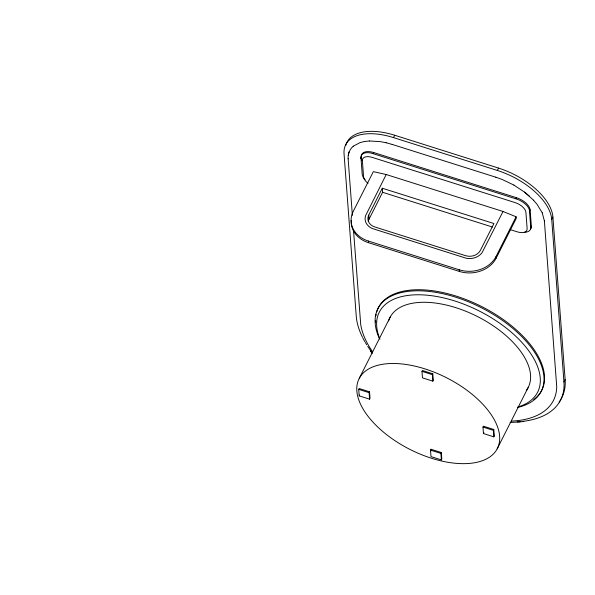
<?xml version="1.0" encoding="UTF-8"?>
<svg xmlns="http://www.w3.org/2000/svg" width="595" height="595" viewBox="0 0 595 595"><rect width="100%" height="100%" fill="white"/><g stroke="black" fill="none" stroke-linecap="round" stroke-linejoin="round"><path stroke-width="0.89" d="M348.135 158.85C347.755 154.112 349.548 149.293 353.244 146.229M365.129 179.712A14.079 7.319 26.8 0 1 362.266 175.012L360.89 156.634A14.079 7.319 26.8 0 1 371.533 153.168L517.702 199.399A14.079 7.319 26.8 0 1 529.401 209.938L530.785 228.316A14.079 7.319 26.8 0 1 524.857 232.281M348.254 155.087L349.153 151.747M373.221 153.636L373.764 152.558L516.542 197.726A14.079 7.319 26.8 0 1 530.138 209.961L531.357 226.219A14.079 7.319 26.8 0 1 530.606 229.016M362.481 337.246A112.648 58.526 26.8 0 1 356.264 316.295L344.044 153.711A56.324 29.259 26.8 0 1 393.518 137.616L394.716 135.251L498.551 168.095A56.324 29.259 26.8 0 1 552.911 217.034L565.138 379.625A112.648 58.526 26.8 0 1 560.408 400.1M503.035 211.47L386.222 174.521L365.583 215.702A14.049 11.454 -4.3 0 0 372.068 228.45L466.309 258.26A14.049 11.454 -4.3 0 0 482.121 252.563L503.035 211.47L516.11 216.796L516.229 218.425L496.156 258.156A28.166 22.96 -4.3 0 1 459.347 271.424L368.491 242.686A28.166 22.96 -4.3 0 1 351.273 220.336M368.744 215.078L382.302 188.228L493.932 223.542L480.366 250.383A11.268 9.185 -4.3 0 1 465.647 255.694L374.791 226.955A11.268 9.185 -4.3 0 1 368.744 215.078L369.049 219.138A11.268 9.185 -4.3 0 0 368.283 221.481M369.049 219.138L382.607 192.297L382.302 188.228M359.298 378.279L390.216 317.068M358.718 389.383L359.149 388.52L369.532 391.808L370.023 398.308L369.584 399.171L359.202 395.883L358.718 389.383L369.101 392.663L369.584 399.171M359.202 395.883L359.64 395.021M369.101 392.663L369.532 391.808M522.514 421.394A112.648 58.526 26.8 0 0 563.941 381.983L551.721 219.399A56.324 29.259 26.8 0 0 497.361 170.46L498.551 168.095M421.981 371.362L422.42 370.507L432.803 373.786L433.294 380.294L432.855 381.15L422.472 377.87L421.981 371.362L432.364 374.649L432.855 381.15M515.999 198.797L516.542 197.726M432.364 374.649L432.803 373.786M496.156 258.156L496.037 256.534L516.11 216.796M529.595 211.032L530.138 209.961M530.814 227.29L531.357 226.219M430.505 450.118L430.944 449.255L441.326 452.542L441.817 459.043L441.378 459.905L430.996 456.618L430.505 450.118L440.895 453.397L441.378 459.905M551.721 219.399L552.911 217.034M440.895 453.397L441.326 452.542M482.984 427.054L483.415 426.198L493.798 429.478L494.289 435.986L493.857 436.842L483.467 433.562L482.984 427.054L493.367 430.341L493.857 436.842M483.467 433.562L483.906 432.699M493.367 430.341L493.798 429.478M497.167 448.868A77.447 40.237 26.8 0 0 410.104 365.144A77.447 40.237 26.8 0 0 377.431 426.712A77.447 40.237 26.8 0 0 497.167 448.868L528.085 387.65M563.941 381.983L565.138 379.625M353.229 146.221L360.131 142.562L364.49 141.506M519.539 421.974L523.823 421.468M364.482 141.491L369.354 140.993M519.115 422.019L510.094 422.435M369.346 140.978L380.279 141.625L386.148 142.763M386.222 174.521L373.333 171.635L353.259 211.366A28.166 22.96 -4.3 0 0 368.372 241.057L368.491 242.686M386.148 142.748L392.35 144.473M393.518 137.616L497.361 170.46M392.164 144.414L495.999 177.258M510.19 229.603L517.241 231.834A11.268 5.853 26.8 0 0 527.133 228.614L525.913 212.356A11.268 5.853 26.8 0 0 515.039 202.568L372.262 157.407A11.268 5.853 26.8 0 0 362.37 160.628L363.59 176.886A11.268 5.853 26.8 0 0 368.037 183.327M382.607 192.297L492.467 227.045M368.372 241.057L459.228 269.803A28.166 22.96 -4.3 0 0 496.037 256.534M495.813 177.198L502.046 179.422L513.849 185.052M513.842 185.06L524.582 192.133L533.507 200.173M524.574 192.14L529.305 196.075M533.499 200.18L537.106 204.383L542.246 212.824M370.365 350.901L372.217 353.4M360.86 157.556L362.37 160.628L360.853 157.66L361.396 156.582A14.079 7.319 26.8 0 1 373.764 152.558M360.86 157.608L362.37 160.628M542.231 212.824L544.388 220.931M544.38 220.812L556.712 386.572A106.453 55.305 26.8 0 1 511.544 421.104M459.228 269.803L459.347 271.424M430.944 449.255L431.063 450.884M348.127 158.739L352.381 215.345M353.489 230.087L360.726 324.58A106.453 55.305 26.8 0 0 372.641 351.883M520.759 421.572A112.648 58.526 26.8 0 1 517.174 421.84M371.659 351.942A112.648 58.526 26.8 0 1 367.725 346.35M366.751 344.825A112.648 58.526 26.8 0 1 365.36 342.541M364.913 341.783A112.648 58.526 26.8 0 1 362.861 337.997M345.665 145.693A56.324 29.259 26.8 0 1 394.716 135.251M559.992 400.747A112.648 58.526 26.8 0 1 559.107 402.012M388.624 320.973A77.447 40.237 26.8 0 1 477.294 316.451A77.447 40.237 26.8 0 1 526.263 390.506M379.945 339.157A88.707 46.09 26.8 0 1 477.711 310.24A88.707 46.09 26.8 0 1 517.762 407.039M379.432 338.652A91.526 47.548 26.8 0 1 421.61 290.866A91.526 47.548 26.8 0 1 528.784 344.371A91.526 47.548 26.8 0 1 517.367 407.508M376.747 311.832A91.526 47.548 26.8 0 1 488.019 309.928A91.526 47.548 26.8 0 1 533.752 399.557M375.728 322.237A91.526 47.548 26.8 0 1 375.638 320.408M375.876 315.997A91.526 47.548 26.8 0 1 376.144 314.301"/></g></svg>
